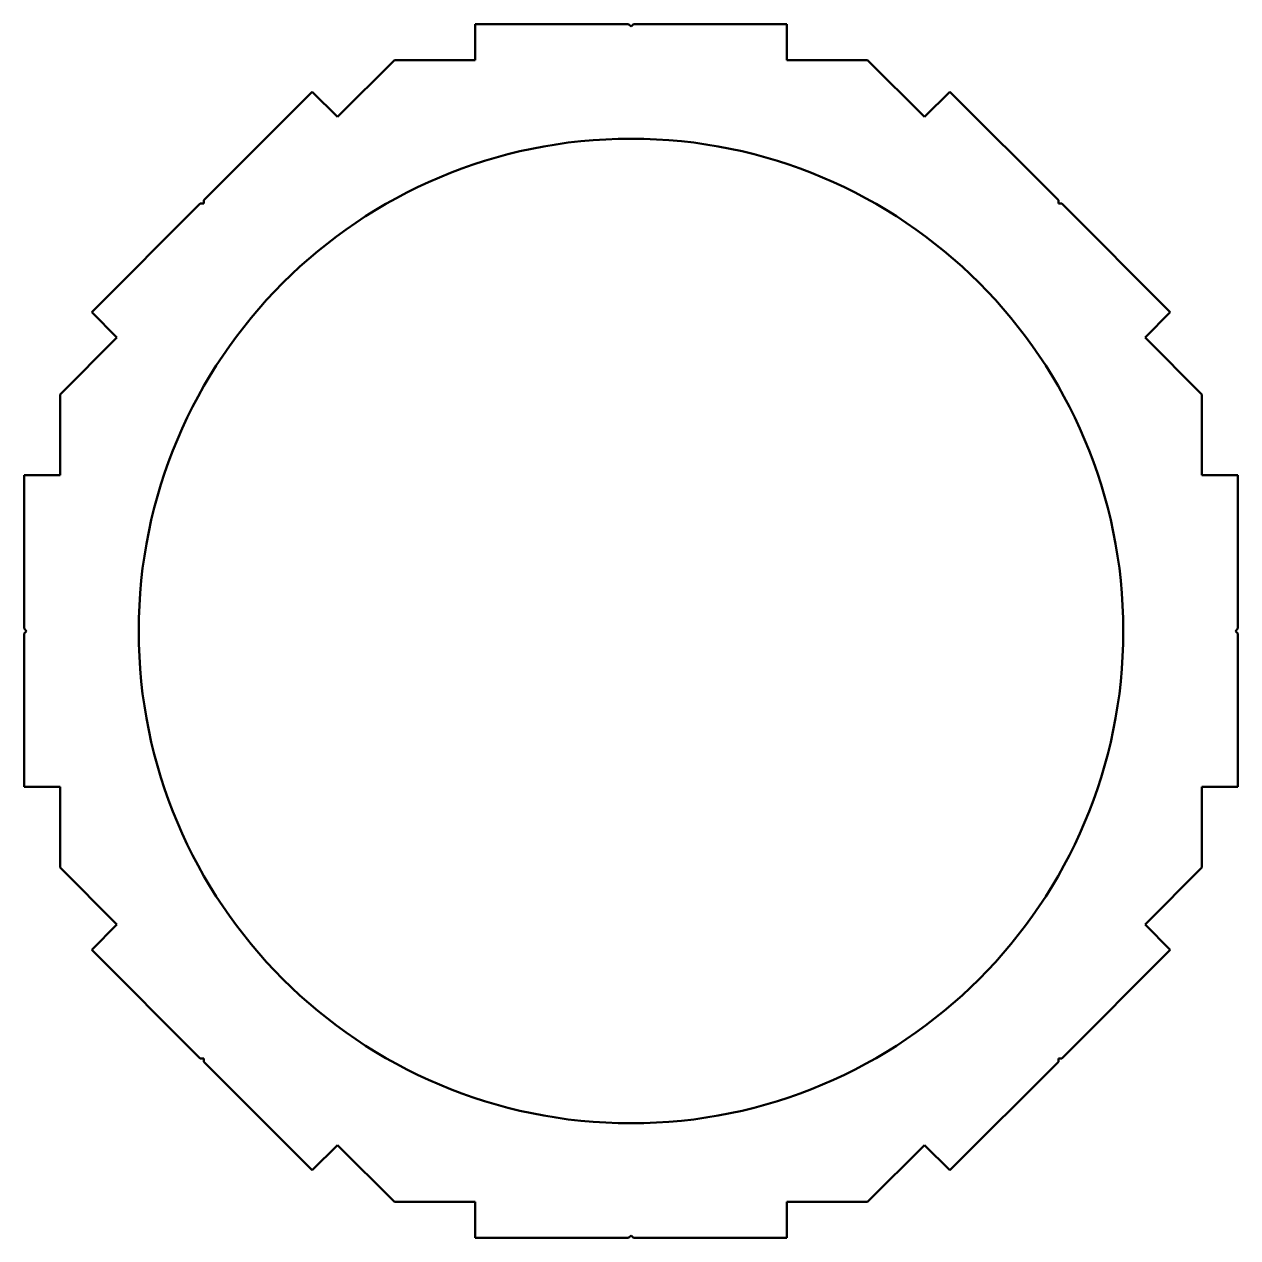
# Model space of a CAD drawing. Header units: millimetres. Extents: x -189 to 320, y 0 to 509.
import ezdxf

# ---------------------------------------------------------------- set-up
doc = ezdxf.new("R2010")
doc.units = ezdxf.units.MM
doc.layers.add('IV_INTERIOR_PROFILES', color=7, linetype='Continuous', lineweight=50)
doc.layers.add('IV_OUTER_PROFILE', color=7, linetype='Continuous', lineweight=50)

msp = doc.modelspace()

# ---------------------------------------------------------------- linework, layer by layer
at = {"layer": 'IV_INTERIOR_PROFILES'}
msp.add_circle((65.42, 254.5), 206.5, dxfattribs=at)
at = {"layer": 'IV_OUTER_PROFILE'}
for p, q in [((0, 509), (0, 494)), ((64.42, 509), (0, 509)), ((65.42, 508), (64.42, 509)), ((66.42, 509), (65.42, 508)), ((130.83, 509), (66.42, 509)), ((130.83, 494), (130.83, 509)), ((-33.79, 494), (-57.68, 470.11)), ((0, 494), (-33.79, 494)), ((164.62, 494), (130.83, 494)), ((188.51, 470.11), (164.62, 494)), ((-68.28, 480.72), (-113.83, 435.17)), ((-57.68, 470.11), (-68.28, 480.72)), ((199.12, 480.72), (188.51, 470.11)), ((244.67, 435.17), (199.12, 480.72)), ((-115.25, 433.75), (-160.8, 388.2)), ((-113.83, 433.75), (-115.25, 433.75)), ((-113.83, 435.17), (-113.83, 433.75)), ((244.67, 433.75), (244.67, 435.17)), ((246.08, 433.75), (244.67, 433.75)), ((291.63, 388.2), (246.08, 433.75)), ((-160.8, 388.2), (-150.19, 377.6)), ((281.03, 377.6), (291.63, 388.2)), ((-150.19, 377.6), (-174.08, 353.7)), ((304.92, 353.7), (281.03, 377.6)), ((-174.08, 353.7), (-174.08, 319.92)), ((304.92, 319.92), (304.92, 353.7)), ((-174.08, 319.92), (-189.08, 319.92)), ((-189.08, 319.92), (-189.08, 255.5)), ((319.92, 319.92), (304.92, 319.92)), ((319.92, 255.5), (319.92, 319.92)), ((-189.08, 255.5), (-188.08, 254.5)), ((-188.08, 254.5), (-189.08, 253.5)), ((318.92, 254.5), (319.92, 255.5)), ((-189.08, 253.5), (-189.08, 189.08)), ((319.92, 253.5), (318.92, 254.5)), ((319.92, 189.08), (319.92, 253.5)), ((-189.08, 189.08), (-174.08, 189.08)), ((-174.08, 189.08), (-174.08, 155.3)), ((304.92, 189.08), (319.92, 189.08)), ((304.92, 155.3), (304.92, 189.08)), ((-174.08, 155.3), (-150.19, 131.4)), ((281.03, 131.4), (304.92, 155.3)), ((-150.19, 131.4), (-160.8, 120.8)), ((291.63, 120.8), (281.03, 131.4)), ((-160.8, 120.8), (-115.25, 75.25)), ((246.08, 75.25), (291.63, 120.8)), ((-115.25, 75.25), (-113.83, 75.25)), ((-113.83, 75.25), (-113.83, 73.83)), ((-113.83, 73.83), (-68.28, 28.28)), ((199.12, 28.28), (244.67, 73.83)), ((244.67, 73.83), (244.67, 75.25)), ((244.67, 75.25), (246.08, 75.25)), ((-68.28, 28.28), (-57.68, 38.89)), ((-57.68, 38.89), (-33.79, 15)), ((164.62, 15), (188.51, 38.89)), ((188.51, 38.89), (199.12, 28.28)), ((-33.79, 15), (0, 15)), ((0, 15), (0, 0)), ((130.83, 15), (164.62, 15)), ((130.83, 0), (130.83, 15)), ((0, 0), (64.42, 0)), ((64.42, 0), (65.42, 1)), ((65.42, 1), (66.42, 0)), ((66.42, 0), (130.83, 0))]:
    msp.add_line(p, q, dxfattribs=at)

doc.saveas('drawing.dxf')
